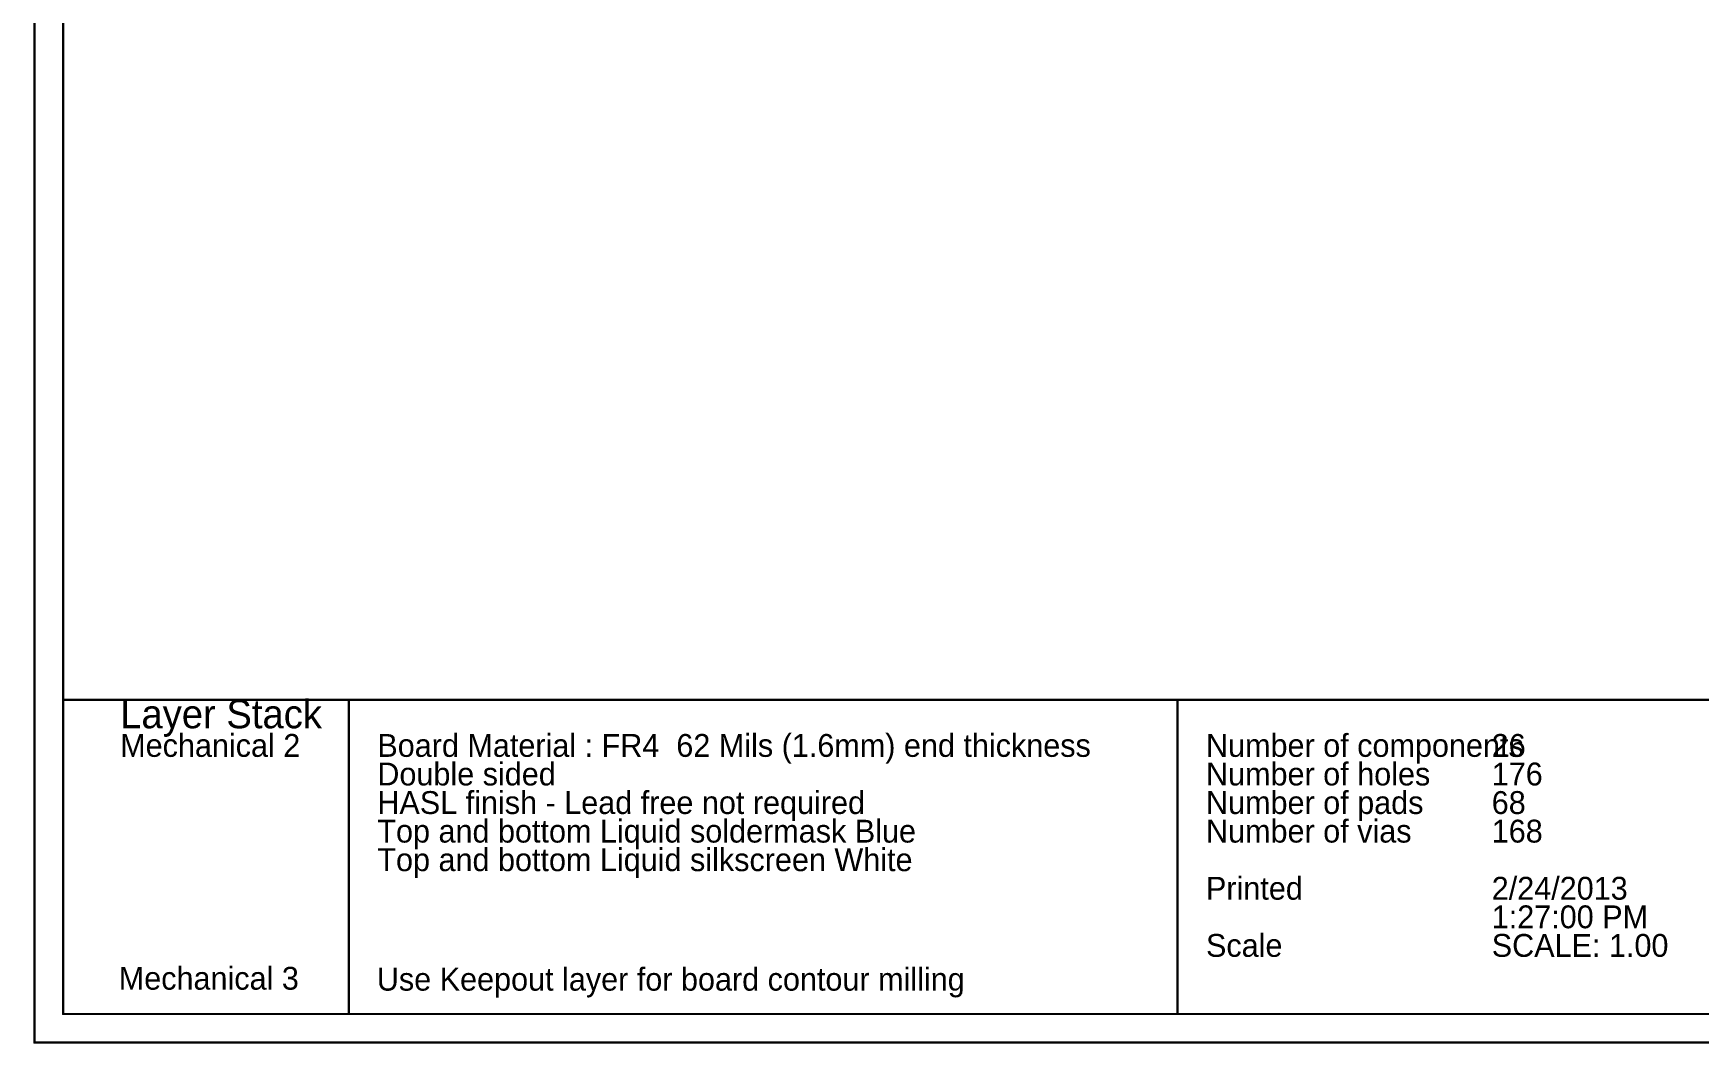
# Model space of a CAD drawing. Extents: x 1.9 to 12.9, y 1.8 to 9.9.
# Drawn here: x 1.92 to 7.75, y 1.85 to 5.39 of the extents above; entities that cross this region are included whole.
import ezdxf

# ---------------------------------------------------------------- set-up
doc = ezdxf.new("R2010")
doc.units = 0
doc.layers.add('MECHANICAL2', color=216, linetype='CONTINUOUS')
doc.layers.add('MECHANICAL3', color=76, linetype='CONTINUOUS')

msp = doc.modelspace()

# ---------------------------------------------------------------- linework, layer by layer
at = {"layer": 'MECHANICAL2', "const_width": 0.008}
for points in [[(1.9218, 1.8533), (1.9218, 9.8533)], [(2.0218, 1.9533), (2.0218, 9.7533)], [(2.0218, 3.0533), (11.8218, 3.0533)], [(3.0218, 1.9533), (3.0218, 3.0533)], [(5.9218, 1.9533), (5.9218, 3.0533)], [(2.0218, 1.9533), (11.8218, 1.9533)], [(1.9218, 1.8533), (11.9218, 1.8533)]]:
    msp.add_lwpolyline(points, dxfattribs=at)
at = {"layer": 'MECHANICAL2', "const_width": 0.004}
for points in [[(2.0198, 3.0533, 1), (2.0238, 3.0533, 1)], [(3.0198, 3.0533, 1), (3.0238, 3.0533, 1)], [(5.9198, 3.0533, 1), (5.9238, 3.0533, 1)], [(2.0198, 1.9533, 1), (2.0238, 1.9533, 1)], [(2.0198, 1.9533, 1), (2.0238, 1.9533, 1)], [(3.0198, 1.9533, 1), (3.0238, 1.9533, 1)], [(5.9198, 1.9533, 1), (5.9238, 1.9533, 1)], [(1.9198, 1.8533, 1), (1.9238, 1.8533, 1)], [(1.9198, 1.8533, 1), (1.9238, 1.8533, 1)]]:
    msp.add_lwpolyline(points, format="xyb", close=True, dxfattribs=at)

# ---------------------------------------------------------------- texts
at = {"layer": 'MECHANICAL2'}
for s, height, p in [('Layer Stack', 0.1, (2.2218, 2.9533)), ('Mechanical 2', 0.08, (2.2218, 2.8533)), ('Board Material : FR4  62 Mils (1.6mm) end thickness', 0.08, (3.1218, 2.8533)), ('Number of components', 0.08, (6.0218, 2.8533)), ('26', 0.08, (7.0218, 2.8533)), ('Double sided', 0.08, (3.1218, 2.7533)), ('Number of holes', 0.08, (6.0218, 2.7533)), ('176', 0.08, (7.0218, 2.7533)), ('HASL finish - Lead free not required', 0.08, (3.1218, 2.6533)), ('Number of pads', 0.08, (6.0218, 2.6533)), ('68', 0.08, (7.0218, 2.6533)), ('Top and bottom Liquid soldermask Blue', 0.08, (3.1218, 2.5533)), ('Number of vias', 0.08, (6.0218, 2.5533)), ('168', 0.08, (7.0218, 2.5533)), ('Top and bottom Liquid silkscreen White', 0.08, (3.1218, 2.4533)), ('Printed', 0.08, (6.0218, 2.3533)), ('2/24/2013', 0.08, (7.0218, 2.3533)), ('1:27:00 PM', 0.08, (7.0218, 2.2533)), ('Scale', 0.08, (6.0218, 2.1533)), ('SCALE: 1.00', 0.08, (7.0218, 2.1533)), ('Use Keepout layer for board contour milling', 0.08, (3.12, 2.035))]:
    msp.add_text(s, height=height, dxfattribs=at).set_placement(p)
at = {"layer": 'MECHANICAL3'}
msp.add_text('Mechanical 3', height=0.08, dxfattribs=at).set_placement((2.2168, 2.0383))

doc.saveas('drawing.dxf')
